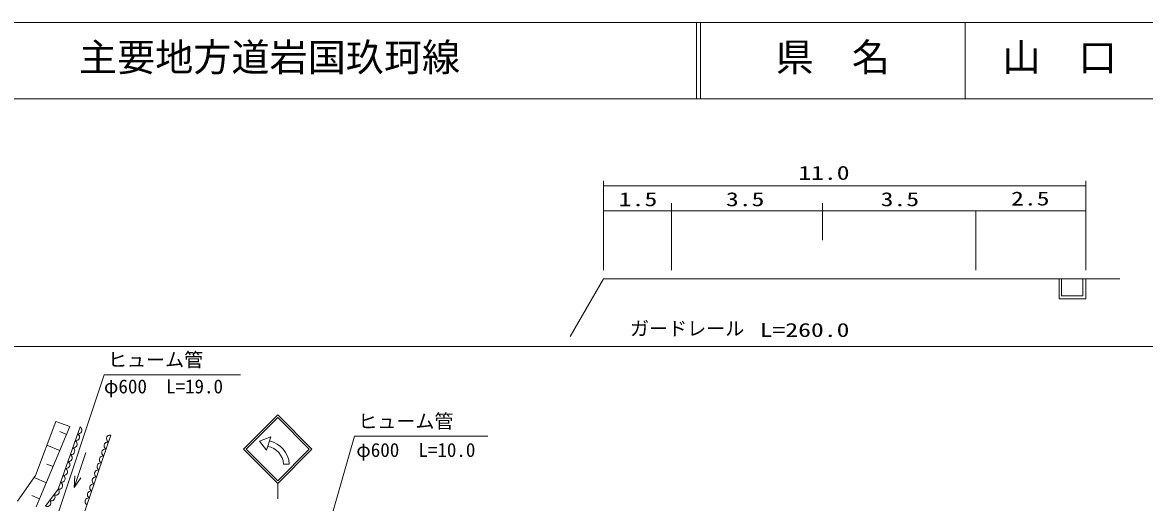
# Model space of a CAD drawing. Units: millimetres, scale not verified. Extents: x -71326 to 568674, y -102781 to 257219.
# Drawn here: x 97993 to 245200, y 194250 to 257219 of the extents above; entities that cross this region are included whole.
import ezdxf
from ezdxf.enums import TextEntityAlignment as Align

# ---------------------------------------------------------------- set-up
doc = ezdxf.new("R2010")
doc.units = ezdxf.units.MM
doc.header["$LTSCALE"] = 1000
for name, color, linetype, lineweight in [('M-BGD', 7, 'Continuous', 13), ('M-BGD-CRST', 7, 'Continuous', 13), ('M-STR-HTXT', 7, 'Continuous', 13), ('M-STR-STRC', 7, 'Continuous', 13), ('M-TTL', 2, 'Continuous', 13), ('M-TTL-LINE', 7, 'Continuous', 13), ('M-TTL-TXT', 7, 'Continuous', 13)]:
    doc.layers.add(name, color=color, linetype=linetype, lineweight=lineweight)
doc.styles.add('ＭＳ ゴシック', font='')
doc.styles.get('ＭＳ ゴシック').set_extended_font_data('MS Gothic')

# ---------------------------------------------------------------- blocks, each defined once
blk = doc.blocks.new('BUHIN3')
at = {"color": 7, "linetype": 'Continuous', "lineweight": 13}
blk.add_lwpolyline([(0, -500), (115, -462.5), (212.5, -402.5), (322.5, -305), (382.5, -195), (420, -77.5), (420, 77.5), (382.5, 195), (322.5, 305), (212.5, 402.5), (115, 460), (0, 500)], dxfattribs=at)
blk = doc.blocks.new('BUHIN11')
at = {"color": 7, "linetype": 'Continuous', "lineweight": 13}
blk.add_lwpolyline([(-431, -1500), (0, 0), (428, -1500)], dxfattribs=at)

msp = doc.modelspace()

# ---------------------------------------------------------------- hatches: boundary and pattern name
at = {"layer": 'M-STR-STRC'}
msp.add_hatch(color=256, dxfattribs=at).paths.add_polyline_path([(131623, 200788), (131688, 200711), (132049, 200116)])

# ---------------------------------------------------------------- linework, layer by layer
at = {"layer": 'M-BGD'}
for p, q in [((99724, 197808), (102386, 204886)), ((102386, 204886), (104200, 204243)), ((104200, 204243), (99812, 193683)), ((102698, 196003), (105544, 204168)), ((103761, 203187), (102890, 203549)), ((102883, 201075), (101214, 201769)), ((109597, 203104), (105834, 192116)), ((106312, 200800), (104782, 196211)), ((102006, 198963), (101207, 199295)), ((97326, 194415), (99724, 197808)), ((101128, 196851), (99521, 197519)), ((101030, 193789), (102698, 196003)), ((100251, 194739), (99209, 195172))]:
    msp.add_line(p, q, dxfattribs=at)
at = {"layer": 'M-BGD-CRST'}
for p, q in [((174228, 224726), (174228, 236444)), ((174228, 235782), (184243, 235782)), ((179073, 235782), (187046, 235782)), ((185626, 235782), (218668, 235782)), ((220561, 235782), (215816, 235782)), ((219859, 235782), (224193, 235782)), ((228589, 235782), (221341, 235782)), ((227373, 235782), (237484, 235782)), ((237484, 236444), (237484, 224726)), ((183123, 233526), (183123, 228646)), ((202955, 233526), (202955, 228646)), ((174228, 232526), (179073, 232526)), ((179073, 232526), (187046, 232526)), ((183123, 224726), (183123, 232526)), ((183123, 232526), (184243, 232526)), ((185626, 232526), (188130, 232526)), ((188130, 232526), (202955, 232526)), ((202955, 232526), (218058, 232526)), ((220561, 232526), (218058, 232526)), ((219859, 232526), (223582, 232526)), ((223065, 224726), (223065, 232526)), ((228589, 232526), (223582, 232526)), ((237484, 232526), (227373, 232526)), ((169849, 216030), (174228, 223589)), ((174228, 223589), (224024, 223589)), ((217958, 223589), (224024, 223589)), ((224024, 223589), (237484, 223589)), ((231838, 223589), (235163, 223589)), ((233143, 223589), (241959, 223589)), ((233143, 223589), (234321, 223589)), ((233992, 223589), (233992, 220962)), ((234321, 223589), (234321, 221342)), ((235962, 223589), (236577, 223589)), ((237111, 223589), (238352, 223589)), ((237111, 223589), (237111, 221342)), ((237484, 223589), (238501, 223589)), ((237484, 223589), (238501, 223589)), ((237484, 223589), (237484, 220962)), ((233992, 220962), (237484, 220962)), ((234321, 221342), (237111, 221342))]:
    msp.add_line(p, q, dxfattribs=at)
at = {"layer": 'M-STR-HTXT'}
for p, q in [((46197, 214729), (306197, 214729)), ((98749, 181037), (108704, 211019)), ((108704, 211019), (126603, 211019)), ((132277, 170364), (141539, 202952)), ((141539, 202952), (159048, 202952))]:
    msp.add_line(p, q, dxfattribs=at)
at = {"layer": 'M-STR-STRC'}
for p, q in [((126979, 201252), (131479, 205752)), ((127332, 201252), (131479, 205398)), ((135979, 201251), (131479, 205752)), ((135626, 201251), (131479, 205398)), ((130572, 202849), (129102, 202285)), ((129102, 202285), (130014, 201101)), ((130014, 201101), (130572, 202849)), ((126979, 201252), (131479, 196751)), ((127332, 201252), (131479, 197105)), ((131479, 197105), (135626, 201251)), ((131479, 196751), (135979, 201251)), ((132999, 199298), (132256, 199297)), ((131479, 196751), (131479, 194751))]:
    msp.add_line(p, q, dxfattribs=at)
for radius, start, end in [(3327, 3.70323, 77.37188), (2586, 4.73997, 78.83443)]:
    msp.add_arc((129679, 199083), radius, start, end, dxfattribs=at)
at = {"layer": 'M-TTL'}
msp.add_line((568674, 257219), (-71326, 257219), dxfattribs=at)
at = {"layer": 'M-TTL-LINE'}
for p, q in [((186424, 257219), (186424, 247219)), ((186924, 257219), (186924, 247219)), ((221674, 257219), (221674, 247219)), ((-71326, 247219), (568674, 247219))]:
    msp.add_line(p, q, dxfattribs=at)

# ---------------------------------------------------------------- block references
at = {"layer": 'M-BGD'}
for p, xscale, yscale, rotation in [((105069, 202807), 0.9607391, 0.9607391, 340.78188), ((105386, 203714), 0.9607391, 0.9607391, 340.78188), ((109441, 202646), 0.9679184, 0.9679184, 161.09195), ((104753, 201900), 0.9607391, 0.9607391, 340.78188), ((109127, 201730), 0.9679184, 0.9679184, 161.09195), ((104121, 200085), 0.9607391, 0.9607391, 340.78188), ((104437, 200992), 0.9607391, 0.9607391, 340.78188), ((108500, 199899), 0.9679184, 0.9679184, 161.09195), ((108813, 200815), 0.9679184, 0.9679184, 161.09195), ((103804, 199178), 0.9607391, 0.9607391, 340.78188), ((108186, 198983), 0.9679184, 0.9679184, 161.09195), ((103172, 197364), 0.9607391, 0.9607391, 340.78188), ((103488, 198271), 0.9607391, 0.9607391, 340.78188), ((107559, 197152), 0.9679184, 0.9679184, 161.09195), ((107872, 198068), 0.9679184, 0.9679184, 161.09195), ((102420, 195634), 0.923812, 0.923812, 323.01123), ((102856, 196456), 0.9607391, 0.9607391, 340.78188), ((106931, 195320), 0.9679184, 0.9679184, 161.09195), ((107245, 196236), 0.9679184, 0.9679184, 161.09195), ((101308, 194158), 0.923812, 0.923812, 323.01123), ((101864, 194896), 0.923812, 0.923812, 323.01123), ((106618, 194405), 0.9679184, 0.9679184, 161.09195)]:
    msp.add_blockref('BUHIN3', p, dxfattribs=dict(at, xscale=xscale, yscale=yscale, rotation=rotation))
at = {"layer": 'M-BGD', "rotation": 161.56505}
msp.add_blockref('BUHIN11', (104782, 196211), dxfattribs=at)

# ---------------------------------------------------------------- texts
at = {"layer": 'M-BGD-CRST', "style": 'ＭＳ ゴシック', "width": 1.35}
for s, p in [('11.0', (199769, 236018)), ('1.5', (176231, 232568)), ('3.5', (190285, 232568)), ('3.5', (210580, 232568)), ('2.5', (227690, 232657))]:
    msp.add_text(s, height=1833, rotation=0.1, dxfattribs=at).set_placement(p, align=Align.BOTTOM_LEFT)
at = {"layer": 'M-STR-HTXT', "style": 'ＭＳ ゴシック'}
for s, p in [('ガードレール', (177693, 215615)), ('ヒューム管', (109204, 211518)), ('φ600\u3000L=19.0', (108689, 208019)), ('ヒューム管', (142039, 203452)), ('φ600\u3000L=10.0', (141794, 199681))]:
    msp.add_text(s, height=1833, dxfattribs=at).set_placement(p, align=Align.BOTTOM_LEFT)
at = {"layer": 'M-STR-HTXT', "style": 'ＭＳ ゴシック', "width": 1.35}
msp.add_text('L=260.0', height=1833, dxfattribs=at).set_placement((194704, 215420), align=Align.BOTTOM_LEFT)
at = {"layer": 'M-TTL-TXT', "style": 'ＭＳ ゴシック'}
for s, p in [('主要地方道岩国玖珂線', (105408, 249719)), ('県\u3000名', (196799, 249719)), ('山\u3000口\u3000県', (226549, 249719))]:
    msp.add_text(s, height=3666, dxfattribs=at).set_placement(p, align=Align.BOTTOM_LEFT)

doc.saveas('drawing.dxf')
